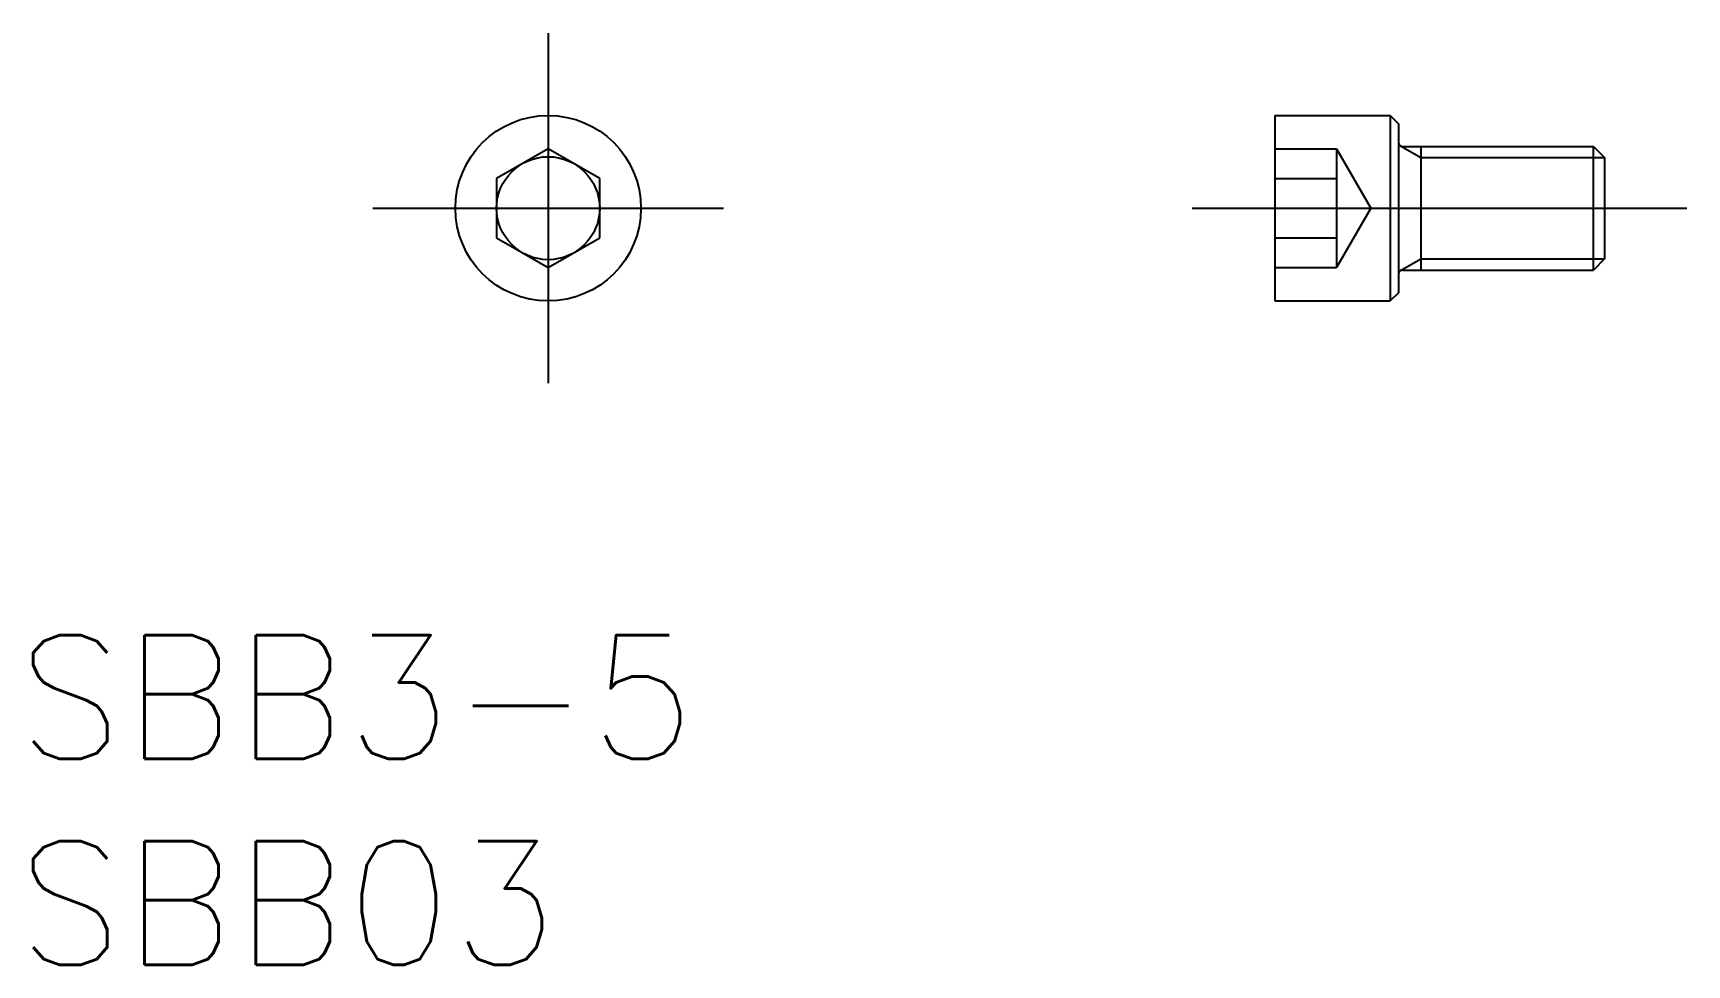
# Model space of a CAD drawing. Extents: x -12.5 to 27.6, y -18.4 to 4.2.
import ezdxf

# ---------------------------------------------------------------- set-up
doc = ezdxf.new("R2010")
doc.units = 0
doc.linetypes.add('CENTER', pattern=[50.8, 31.75, -6.35, 6.35, -6.35])
doc.linetypes.add('DASHED', pattern=[19.05, 12.7, -6.35])
doc.layers.get('0').update_dxf_attribs({"linetype": 'CONTINUOUS'})
doc.layers.add('CENTER', color=1, linetype='CENTER')
doc.styles.get("Standard").update_dxf_attribs({"font": 'txt.shx', "height": 3, "bigfont": 'bigfont.shx'})

# ---------------------------------------------------------------- blocks, each defined once
blk = doc.blocks.new('*U2')
at = {"color": 7, "linetype": 'CONTINUOUS'}
blk.add_text('SBB3-5', height=3, dxfattribs=at).set_placement((-12.88, -13.364))
blk = doc.blocks.new('*U3')
at = {"color": 7, "linetype": 'CONTINUOUS'}
blk.add_text('SBB03', height=3, dxfattribs=at).set_placement((-12.88, -18.364))

msp = doc.modelspace()

# ---------------------------------------------------------------- linework, layer by layer
at = {"color": 7, "linetype": 'CONTINUOUS'}
for p, q in [((17.624, 2.25), (17.624, -2.25)), ((17.624, 2.25), (20.424, 2.25)), ((20.424, 2.25), (20.424, -2.25)), ((20.424, 2.25), (20.624, 2.05)), ((20.624, 2.05), (20.624, -2.05)), ((0, 1.443), (-1.25, 0.722)), ((1.25, 0.722), (0, 1.443)), ((20.724, 1.5), (25.354, 1.5)), ((21.166, 1.5), (21.166, -1.5)), ((25.354, -1.5), (25.354, 1.5)), ((25.354, 1.5), (25.624, 1.23)), ((25.624, 1.23), (25.624, -1.229)), ((-1.25, 0.722), (-1.25, -0.722)), ((1.25, -0.722), (1.25, 0.722)), ((-1.25, -0.722), (0, -1.443)), ((0, -1.443), (1.25, -0.722)), ((20.724, -1.5), (25.354, -1.5)), ((25.624, -1.229), (25.354, -1.5)), ((17.624, -2.25), (20.424, -2.25)), ((20.624, -2.05), (20.424, -2.25))]:
    msp.add_line(p, q, dxfattribs=at)
at = {"color": 3, "linetype": 'DASHED'}
for p, q in [((17.624, 1.443), (19.124, 1.443)), ((19.124, 1.443), (19.124, -1.443)), ((19.124, 1.443), (19.958, 0)), ((17.624, 0.722), (19.124, 0.722)), ((19.958, 0), (19.124, -1.443)), ((17.624, -0.722), (19.124, -0.722)), ((17.624, -1.443), (19.124, -1.443))]:
    msp.add_line(p, q, dxfattribs=at)
at = {"color": 3, "linetype": 'CONTINUOUS'}
for p, q in [((20.674, 1.513), (21.166, 1.23)), ((21.166, 1.23), (25.624, 1.23)), ((20.674, -1.513), (21.166, -1.229)), ((21.166, -1.229), (25.624, -1.229))]:
    msp.add_line(p, q, dxfattribs=at)
at = {"color": 7, "linetype": 'CONTINUOUS'}
for radius in [2.25, 1.25]:
    msp.add_circle((0, 0), radius, dxfattribs=at)
for centre, start, end in [((20.724, 1.6), 180, 270), ((20.724, -1.6), 90, 180)]:
    msp.add_arc(centre, 0.1, start, end, dxfattribs=at)
at = {"layer": 'CENTER', "color": 1, "linetype": 'CENTER'}
for p, q in [((0, 4.25), (0, -4.25)), ((-4.25, 0), (4.25, 0)), ((15.624, 0), (27.624, 0))]:
    msp.add_line(p, q, dxfattribs=at)

# ---------------------------------------------------------------- block references
at = {"color": 7, "linetype": 'CONTINUOUS'}
for name in ['*U2', '*U3']:
    msp.add_blockref(name, (0, 0), dxfattribs=at)

doc.saveas('drawing.dxf')
